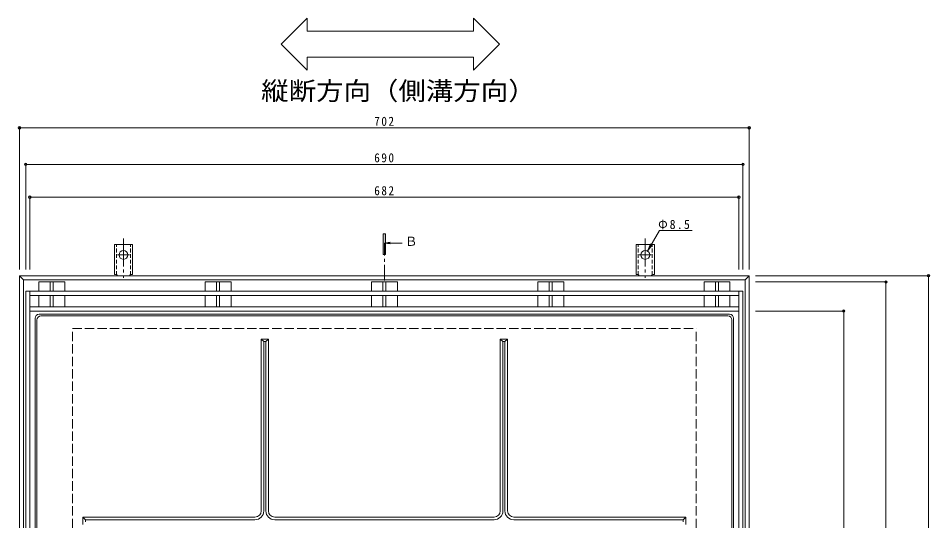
# Model space of a CAD drawing. Units: millimetres at full size, sheet at 1:3. Extents: x -1053 to 1153, y -824 to 816.
# Drawn here: x -905 to -28, y 323 to 807 of the extents above; entities that cross this region are included whole.
import ezdxf
from ezdxf.enums import TextEntityAlignment as Align

# ---------------------------------------------------------------- set-up
doc = ezdxf.new("R2010")
doc.units = ezdxf.units.MM
doc.header["$LTSCALE"] = 3
doc.header["$PDMODE"] = 32
doc.header["$PDSIZE"] = 2.4
for name, pattern in [('CHAIN1', [8, 5, -1, 1, -1]), ('CHAIN2', [12, 9, -1, 1, -1]), ('DASHED1', [1.8, 1.2, -0.6]), ('DASHED3', [4, 3, -1])]:
    doc.linetypes.add(name, pattern=pattern)
for name, color, linetype, lineweight in [('0-0_通り芯', 3, 'Continuous', 9), ('0-1_躯体', 2, 'Continuous', 9), ('0-2_仕上', 3, 'Continuous', 9), ('0-4_その他', 2, 'Continuous', 9), ('0-5_寸法', 7, 'Continuous', 9)]:
    doc.layers.add(name, color=color, linetype=linetype, lineweight=lineweight)
doc.styles.add('ＭＳ ゴシック', font='')
doc.styles.get('ＭＳ ゴシック').set_extended_font_data('MS Gothic')

msp = doc.modelspace()

# ---------------------------------------------------------------- linework, layer by layer
at = {"layer": '0-0_通り芯'}
for p, q in [((-888.437, 518.225), (-888.437, 219.24)), ((-220.468, 522.225), (-884.437, 522.225)), ((-222.111, 520.582), (-882.794, 520.582)), ((-216.468, 518.225), (-216.468, 219.241)), ((-886.794, 516.582), (-886.794, 211.74)), ((-218.111, 516.582), (-218.111, 211.74)), ((-663.953, 498.24), (-670.953, 498.24)), ((-668.453, 495.74), (-670.953, 498.24)), ((-670.953, 332.74), (-670.953, 498.24)), ((-666.453, 495.74), (-668.453, 495.74)), ((-668.453, 332.74), (-668.453, 495.74)), ((-663.953, 498.24), (-666.453, 495.74)), ((-666.453, 332.74), (-666.453, 495.74)), ((-663.953, 332.74), (-663.953, 498.24)), ((-440.953, 498.24), (-433.953, 498.24)), ((-440.953, 498.24), (-438.453, 495.74)), ((-440.953, 332.74), (-440.953, 498.24)), ((-438.453, 495.74), (-436.453, 495.74)), ((-438.453, 332.74), (-438.453, 495.74)), ((-436.453, 495.74), (-433.953, 498.24)), ((-436.453, 332.74), (-436.453, 495.74)), ((-433.953, 332.74), (-433.953, 498.24)), ((-842.453, 319.74), (-842.453, 326.74)), ((-839.953, 324.24), (-842.453, 326.74)), ((-676.953, 326.74), (-842.453, 326.74)), ((-446.953, 326.74), (-657.953, 326.74)), ((-427.953, 326.74), (-262.453, 326.74)), ((-264.953, 324.24), (-262.453, 326.74)), ((-262.453, 319.74), (-262.453, 326.74)), ((-839.953, 322.24), (-839.953, 324.24)), ((-676.953, 324.24), (-839.953, 324.24)), ((-657.953, 324.24), (-446.953, 324.24)), ((-427.953, 324.24), (-264.953, 324.24)), ((-264.953, 322.24), (-264.953, 324.24))]:
    msp.add_line(p, q, dxfattribs=at)
for centre, radius, start, end in [((-884.437, 518.225), 4, 90, 180), ((-882.794, 516.582), 4, 90, 180), ((-222.111, 516.582), 4, 0, 90), ((-220.468, 518.225), 4, 0, 90), ((-676.953, 332.74), 6, 270, 0), ((-676.953, 332.74), 8.5, 270, 0), ((-657.953, 332.74), 8.5, 180, 270), ((-657.953, 332.74), 6, 180, 270), ((-446.953, 332.74), 6, 270, 0), ((-446.953, 332.74), 8.5, 270, 0), ((-427.953, 332.74), 8.5, 180, 270), ((-427.953, 332.74), 6, 180, 270)]:
    msp.add_arc(centre, radius, start, end, dxfattribs=at)
at = {"layer": '0-1_躯体'}
for p, q in [((-812.203, 560.241), (-812.203, 589.241)), ((-803.453, 589.241), (-812.203, 589.241)), ((-803.453, 589.241), (-794.703, 589.241)), ((-794.703, 560.241), (-794.703, 589.241)), ((-310.202, 560.241), (-310.202, 589.241)), ((-301.452, 589.241), (-310.202, 589.241)), ((-301.452, 589.241), (-292.702, 589.241)), ((-292.702, 560.241), (-292.702, 589.241)), ((-903.453, 559.241), (-899.453, 555.241)), ((-903.453, -142.76), (-903.453, 559.241)), ((-903.453, 559.241), (-201.453, 559.241)), ((-899.453, -138.76), (-899.453, 555.241)), ((-899.453, 555.241), (-205.453, 555.241)), ((-812.203, 560.241), (-810.953, 560.241)), ((-794.703, 560.241), (-795.953, 560.241)), ((-310.202, 560.241), (-308.952, 560.241)), ((-292.702, 560.241), (-293.952, 560.241)), ((-205.453, 555.241), (-201.453, 559.241)), ((-205.453, -138.76), (-205.453, 555.241)), ((-201.453, -142.76), (-201.453, 559.241))]:
    msp.add_line(p, q, dxfattribs=at)
at = {"layer": '0-1_躯体', "linetype": 'DASHED1'}
for p, q in [((-810.203, 560.095), (-810.203, 589.241)), ((-796.703, 560.095), (-796.703, 589.241)), ((-308.202, 560.095), (-308.202, 589.241)), ((-294.702, 560.095), (-294.702, 589.241))]:
    msp.add_line(p, q, dxfattribs=at)
at = {"layer": '0-1_躯体', "linetype": 'CHAIN2'}
for p, q in [((-803.453, 595.188), (-803.453, 557.076)), ((-301.452, 595.188), (-301.452, 557.076)), ((-803.453, 579.241), (-809.229, 579.241)), ((-803.453, 579.241), (-797.677, 579.241)), ((-301.452, 579.241), (-307.229, 579.241)), ((-301.452, 579.241), (-295.676, 579.241))]:
    msp.add_line(p, q, dxfattribs=at)
at = {"layer": '0-1_躯体', "linetype": 'DASHED3'}
for p, q in [((-852.453, -91.76), (-852.453, 508.241)), ((-852.453, 508.241), (-252.453, 508.241)), ((-252.453, -91.76), (-252.453, 508.241))]:
    msp.add_line(p, q, dxfattribs=at)
at = {"layer": '0-1_躯体'}
for centre in [(-803.453, 579.241), (-301.452, 579.241)]:
    msp.add_circle(centre, 4.25, dxfattribs=at)
for centre, start, end in [((-810.953, 558.241), 30.00051, 90), ((-795.953, 558.241), 90, 149.99949), ((-308.952, 558.241), 30.00051, 90), ((-293.952, 558.241), 90, 149.99949)]:
    msp.add_arc(centre, 2, start, end, dxfattribs=at)
at = {"layer": '0-2_仕上'}
for p, q in [((-884.953, 553.24), (-859.953, 553.24)), ((-884.953, 553.24), (-884.953, 544.241)), ((-873.952, 553.24), (-873.952, 544.241)), ((-870.952, 553.24), (-870.952, 544.241)), ((-859.953, 553.24), (-859.953, 544.241)), ((-724.953, 553.24), (-699.952, 553.24)), ((-724.953, 553.24), (-724.953, 544.241)), ((-713.952, 553.24), (-713.952, 544.241)), ((-710.952, 553.24), (-710.952, 544.241)), ((-699.952, 553.24), (-699.952, 544.241)), ((-564.952, 553.24), (-539.952, 553.24)), ((-564.952, 553.24), (-564.952, 544.241)), ((-553.952, 553.24), (-553.952, 544.241)), ((-550.952, 553.24), (-550.952, 544.241)), ((-539.952, 553.24), (-539.952, 544.241)), ((-404.953, 553.24), (-379.952, 553.24)), ((-404.953, 553.24), (-404.953, 544.241)), ((-393.952, 553.24), (-393.952, 544.241)), ((-390.952, 553.24), (-390.952, 544.241)), ((-379.952, 553.24), (-379.952, 544.241)), ((-244.953, 553.24), (-219.952, 553.24)), ((-244.953, 553.24), (-244.953, 544.241)), ((-233.952, 553.24), (-233.952, 544.241)), ((-230.952, 553.24), (-230.952, 544.241)), ((-219.952, 553.24), (-219.952, 544.241)), ((-897.453, 544.241), (-897.453, -127.76)), ((-897.453, 544.241), (-207.453, 544.241)), ((-893.452, 544.241), (-893.452, -127.76)), ((-211.453, 544.241), (-211.453, -127.76)), ((-207.453, 544.241), (-207.453, -127.76)), ((-893.452, 540.241), (-211.453, 540.241)), ((-884.953, 540.241), (-884.953, 529.24)), ((-873.952, 540.241), (-873.952, 529.24)), ((-870.952, 540.241), (-870.952, 529.24)), ((-859.953, 540.241), (-859.953, 529.24)), ((-724.953, 540.241), (-724.953, 529.24)), ((-713.952, 540.241), (-713.952, 529.24)), ((-710.952, 540.241), (-710.952, 529.24)), ((-699.952, 540.241), (-699.952, 529.24)), ((-564.952, 540.241), (-564.952, 529.24)), ((-553.952, 540.241), (-553.952, 529.24)), ((-550.952, 540.241), (-550.952, 529.24)), ((-539.952, 540.241), (-539.952, 529.24)), ((-404.953, 540.241), (-404.953, 529.24)), ((-393.952, 540.241), (-393.952, 529.24)), ((-390.952, 540.241), (-390.952, 529.24)), ((-379.952, 540.241), (-379.952, 529.24)), ((-244.953, 540.241), (-244.953, 529.24)), ((-233.952, 540.241), (-233.952, 529.24)), ((-230.952, 540.241), (-230.952, 529.24)), ((-219.952, 540.241), (-219.952, 529.24)), ((-893.452, 529.241), (-211.453, 529.241)), ((-893.452, 525.241), (-211.453, 525.241))]:
    msp.add_line(p, q, dxfattribs=at)
at = {"layer": '0-4_その他', "color": 7}
for p, q in [((-903.453, 702.503), (-903.453, 565.241)), ((-903.453, 701.603), (-201.453, 701.603)), ((-201.453, 702.503), (-201.453, 565.241)), ((-897.453, 667.342), (-897.453, 565.241)), ((-897.453, 666.442), (-207.453, 666.442)), ((-207.453, 667.342), (-207.453, 565.241)), ((-893.452, 635.71), (-893.452, 565.241)), ((-893.452, 634.81), (-211.453, 634.81)), ((-211.453, 635.71), (-211.453, 565.241)), ((-28.077, 559.241), (-195.453, 559.241)), ((-69.013, 553.24), (-195.453, 553.24)), ((-69.913, 553.24), (-69.913, -136.76)), ((-28.977, 559.241), (-28.977, -142.76)), ((-109.685, 525.24), (-195.453, 525.24)), ((-110.585, 525.24), (-110.585, -108.759))]:
    msp.add_line(p, q, dxfattribs=at)
for p in [(-903.453, 701.603), (-201.453, 701.603), (-897.453, 666.442), (-207.453, 666.442), (-893.452, 634.81), (-211.453, 634.81), (-69.913, 553.24), (-28.977, 559.241), (-110.585, 525.24)]:
    msp.add_point(p, dxfattribs=at)
at = {"layer": '0-5_寸法'}
for p, q in [((-651.634, 782.164), (-626.634, 807.164)), ((-626.634, 794.664), (-626.634, 807.164)), ((-441.686, 782.164), (-466.686, 807.164)), ((-466.686, 794.664), (-466.686, 807.164)), ((-626.634, 794.664), (-466.686, 794.664)), ((-651.634, 782.164), (-626.634, 757.164)), ((-441.686, 782.164), (-466.686, 757.164)), ((-626.634, 757.164), (-626.634, 769.664)), ((-626.634, 769.664), (-466.686, 769.664)), ((-466.686, 757.164), (-466.686, 769.664)), ((-299.327, 582.921), (-287.853, 602.795)), ((-287.853, 602.795), (-256.426, 602.795)), ((-299.327, 582.921), (-296.457, 589.85)), ((-299.327, 582.921), (-294.762, 588.871))]:
    msp.add_line(p, q, dxfattribs=at)
at = {"layer": '0-5_寸法', "color": 4}
for p, q in [((-553.453, 579.618), (-553.453, 599.618)), ((-552.453, 590.648), (-546.848, 591.385)), ((-552.453, 590.648), (-546.848, 589.91)), ((-552.453, 590.648), (-535.237, 590.648))]:
    msp.add_line(p, q, dxfattribs=at)
at = {"layer": '0-5_寸法', "color": 4, "linetype": 'CHAIN1'}
msp.add_line((-552.453, 554.585), (-552.453, 590.648), dxfattribs=at)
at = {"layer": '0-5_寸法', "color": 4}
msp.add_lwpolyline([(-553.453, 599.618), (-551.453, 599.618), (-551.453, 579.618), (-553.453, 579.618)], dxfattribs=at)
msp.add_solid([(-553.453, 599.618), (-553.453, 579.618), (-551.453, 599.618), (-551.453, 579.618)], dxfattribs=at)

# ---------------------------------------------------------------- texts
at = {"layer": '0-4_その他', "char_height": 8.798, "attachment_point": 7, "style": 'ＭＳ ゴシック'}
for s, insert in [('\\T1.27;\\W0.9;702', (-562.203, 703.403)), ('\\T1.27;\\W0.9;690', (-562.203, 668.242)), ('\\T1.27;\\W0.9;682', (-562.203, 636.61))]:
    msp.add_mtext(s, dxfattribs=dict(at, insert=insert))
at = {"layer": '0-5_寸法', "color": 6, "style": 'ＭＳ ゴシック', "width": 1.1}
msp.add_text('縦断方向（側溝方向）', height=17.6, dxfattribs=at).set_placement((-670.957, 723.125), align=Align.BOTTOM_LEFT)
at = {"layer": '0-5_寸法', "color": 2, "style": 'ＭＳ ゴシック'}
msp.add_text('Ｂ', height=8.798, dxfattribs=at).set_placement((-532.618, 585.349), align=Align.BOTTOM_LEFT)
at = {"layer": '0-5_寸法', "color": 2, "insert": (-289.046, 603.94), "char_height": 8.798, "attachment_point": 7, "style": 'ＭＳ ゴシック'}
msp.add_mtext('\\T1.21;\\W0.95;Φ8.5', dxfattribs=at)

doc.saveas('drawing.dxf')
